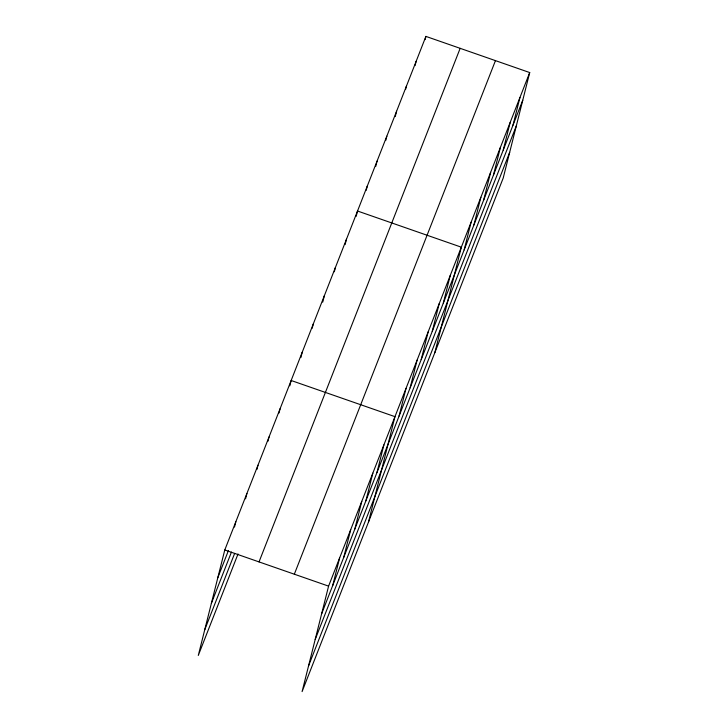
<?xml version="1.0" encoding="UTF-8"?>
<svg xmlns="http://www.w3.org/2000/svg" width="728" height="728" viewBox="0 0 728 728"><rect width="100%" height="100%" fill="white"/><g stroke="black" fill="none" stroke-linecap="round" stroke-linejoin="round"><path stroke-width="1.09" d="M529.711 72.563L328.583 586.131L302.093 691.6L503.221 178.023L529.711 72.563L425.907 36.4L224.779 549.977L198.289 655.437L238.029 553.962M234.498 527.054L235.836 521.73M245.564 498.807L246.901 493.484M256.893 469.496L257.967 465.238M267.959 441.25L269.023 436.991M279.015 413.004L280.089 408.745M289.808 385.822L291.145 380.498L394.958 416.653L368.468 522.122M300.873 357.575L302.211 352.252M312.203 328.264L313.277 324.006M322.731 302.147L324.333 295.759M334.325 271.772L335.399 267.513M345.118 244.59L346.455 239.266M356.183 216.343L357.521 211.02L461.334 247.174L434.844 352.643M366.22 190.327L367.294 186.068M375.721 166.448L377.059 161.125M385.758 140.44L386.832 136.181M395.259 116.562L396.596 111.238M405.56 89.489L406.37 86.286M415.069 65.602L416.134 61.343M425.106 39.594L425.907 36.4M332.696 585.576L339.648 557.885M343.752 557.33L350.714 529.638M354.818 529.083L361.771 501.392M365.884 500.837L372.836 473.145M376.94 472.59L383.893 444.899M399.062 416.098L406.024 388.406M410.128 387.851L417.08 360.16M421.194 359.605L428.146 331.913M432.25 331.358L439.202 303.667M443.316 303.112L450.268 275.421M464.146 249.913L471.098 222.231M473.91 224.97L480.871 197.288M483.683 200.027L490.636 172.336M493.457 175.084L500.409 147.393M503.221 150.141L510.173 122.45M512.994 125.189L519.947 97.507M217.818 577.659L228.474 550.459M211.375 603.33L231.449 552.07M204.732 629.775L234.644 553.407M259.031 561.907L460.16 48.33M294.33 574.201L495.459 60.624M321.63 613.822L522.759 100.246M315.188 639.484L516.316 125.917M308.545 665.929L509.673 152.361M224.779 549.977L328.583 586.131"/></g></svg>
